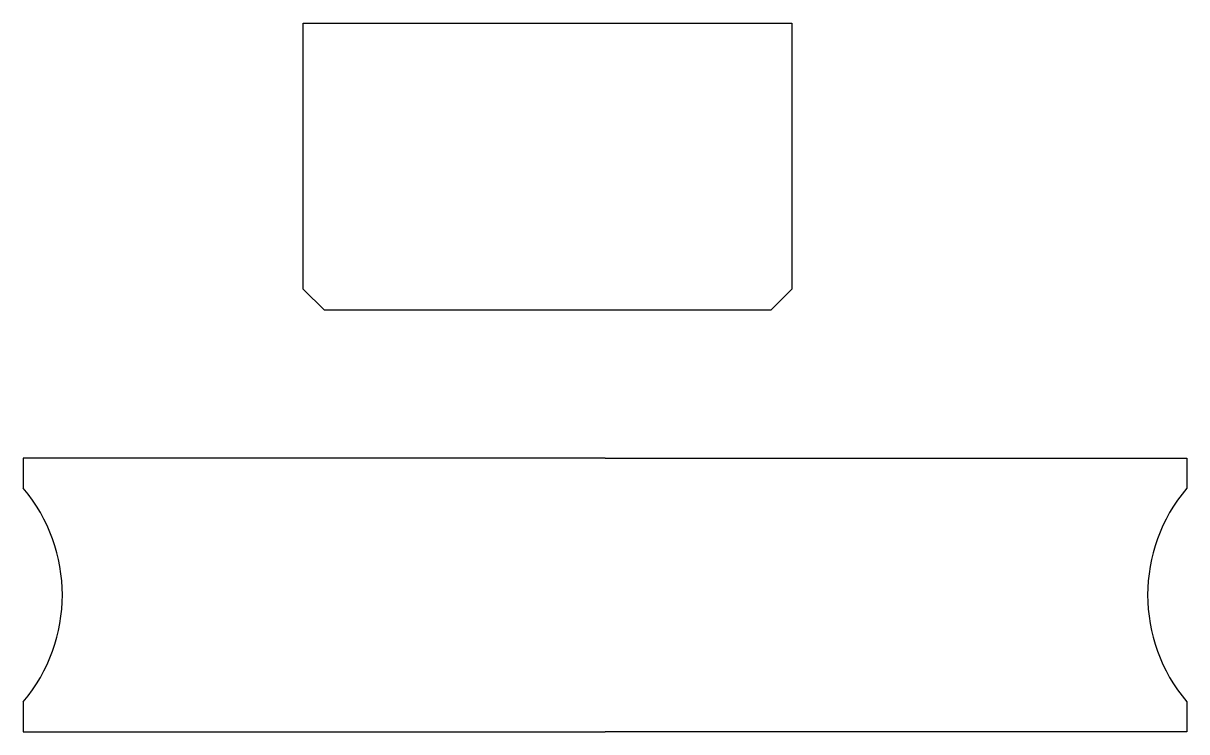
# Model space of a CAD drawing. Header units: millimetres. Extents: x 2528 to 2915, y 1752 to 1988.
import ezdxf

# ---------------------------------------------------------------- set-up
doc = ezdxf.new("R2010")
doc.units = ezdxf.units.MM

msp = doc.modelspace()

# ---------------------------------------------------------------- linework, layer by layer
msp.add_lwpolyline([(2620.79, 1987.73), (2783.29, 1987.73), (2783.29, 1899.23), (2776.29, 1892.23), (2627.79, 1892.23), (2620.79, 1899.23)], close=True)
for points in [[(2721.14, 1842.98), (2527.64, 1842.98), (2527.64, 1832.99)], [(2721.14, 1842.98), (2914.64, 1842.98), (2914.64, 1832.99)], [(2527.64, 1761.97), (2527.64, 1751.98), (2721.14, 1751.98)], [(2914.64, 1761.97), (2914.64, 1751.98), (2721.14, 1751.98)]]:
    msp.add_lwpolyline(points)
for centre, start, end in [((2485.64, 1797.48), 319.7858, 40.2142), ((2956.64, 1797.48), 139.7858, 220.2142)]:
    msp.add_arc(centre, 55, start, end)

doc.saveas('drawing.dxf')
